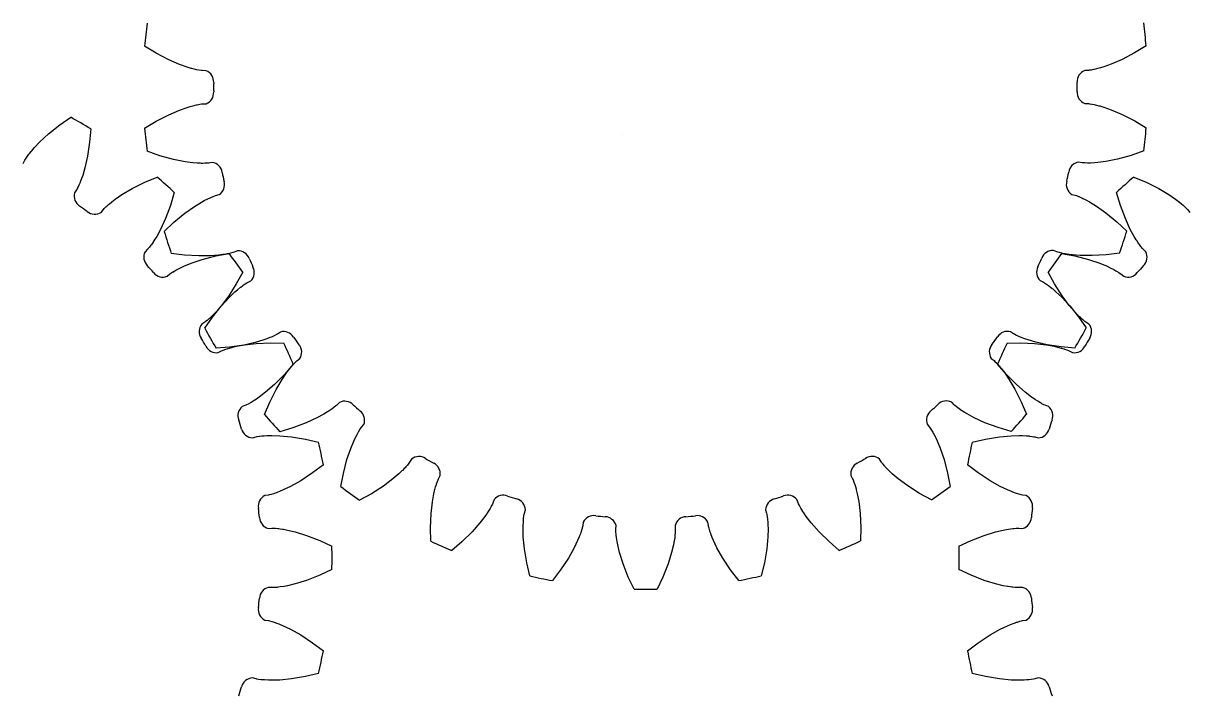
# Model space of a CAD drawing. Extents: x -49 to 4846, y -968 to 1090.
# Drawn here: x 2513.8 to 2625.2, y 431 to 495.3 of the extents above; entities that cross this region are included whole.
import ezdxf

# ---------------------------------------------------------------- set-up
doc = ezdxf.new("R2010")
doc.units = 0
doc.layers.get('0').update_dxf_attribs({"linetype": 'CONTINUOUS'})
doc.layers.add('OUTLINE', color=7, linetype='CONTINUOUS')

msp = doc.modelspace()

# ---------------------------------------------------------------- linework, layer by layer
at = {"color": 1}
for p, q in [((2526.474829, 492.423698), (2525.377322, 493.088384)), ((2621.06315, 493.119695), (2619.966079, 492.454292)), ((2527.67796, 491.798361), (2526.474829, 492.423698)), ((2528.716066, 491.351004), (2527.67796, 491.798361)), ((2618.763358, 491.828168), (2617.725545, 491.380131)), ((2619.966079, 492.454292), (2618.763358, 491.828168)), ((2529.432915, 491.096768), (2528.716066, 491.351004)), ((2529.818096, 490.981578), (2529.432911, 491.096769)), ((2529.890031, 490.961805), (2529.818096, 490.981578)), ((2530.115472, 490.903724), (2529.890031, 490.961805)), ((2530.235089, 490.87547), (2530.115472, 490.903724)), ((2530.336497, 490.853033), (2530.235089, 490.87547)), ((2530.549109, 490.811011), (2530.336497, 490.853033)), ((2530.559254, 490.809193), (2530.549109, 490.811011)), ((2530.789413, 490.773448), (2530.559254, 490.809193)), ((2530.90216, 490.760842), (2530.789413, 490.773448)), ((2531.250464, 490.745611), (2530.90216, 490.760842)), ((2615.539838, 490.788539), (2615.191544, 490.77308)), ((2615.623439, 490.797556), (2615.539831, 490.788538)), ((2615.795456, 490.822202), (2615.623439, 490.797556)), ((2616.033015, 490.865936), (2615.795456, 490.822202)), ((2616.105436, 490.881099), (2616.033015, 490.865936)), ((2616.326434, 490.931936), (2616.105436, 490.881099)), ((2616.335466, 490.934151), (2616.326434, 490.931936)), ((2616.702236, 491.03226), (2616.335466, 490.934151)), ((2617.008865, 491.125427), (2616.702236, 491.03226)), ((2617.725545, 491.380131), (2617.008865, 491.125427)), ((2527.679679, 486.544998), (2528.717492, 486.993034)), ((2528.717492, 486.993034), (2529.434172, 487.247739)), ((2529.434172, 487.247739), (2529.740801, 487.340906)), ((2529.740801, 487.340906), (2530.107571, 487.439015)), ((2530.107571, 487.439015), (2530.116603, 487.441229)), ((2530.116603, 487.441229), (2530.337601, 487.492067)), ((2530.337601, 487.492067), (2530.410022, 487.507229)), ((2530.410022, 487.507229), (2530.647581, 487.550963)), ((2530.647581, 487.550963), (2530.819599, 487.575609)), ((2530.819599, 487.575609), (2530.903206, 487.584627)), ((2530.903199, 487.584626), (2531.251493, 487.600086)), ((2615.192573, 487.627554), (2615.540878, 487.612323)), ((2615.540877, 487.612323), (2615.653624, 487.599717)), ((2615.653624, 487.599717), (2615.883783, 487.563973)), ((2615.883783, 487.563973), (2615.893928, 487.562154)), ((2615.893928, 487.562154), (2616.106541, 487.520132)), ((2616.106541, 487.520132), (2616.207948, 487.497695)), ((2616.207948, 487.497695), (2616.327565, 487.469441)), ((2616.327565, 487.469441), (2616.553006, 487.41136)), ((2616.553006, 487.41136), (2616.624941, 487.391587)), ((2616.624941, 487.391587), (2617.010127, 487.276396)), ((2617.010122, 487.276397), (2617.726971, 487.022162)), ((2617.726971, 487.022162), (2618.765077, 486.574804)), ((2517.263618, 485.567963), (2518.317475, 486.299889)), ((2525.379887, 485.25347), (2526.476958, 485.918874)), ((2526.476958, 485.918874), (2527.679679, 486.544998)), ((2618.765077, 486.574804), (2619.968208, 485.949467)), ((2619.968208, 485.949467), (2621.065715, 485.284782)), ((2516.202711, 484.723543), (2517.263618, 485.567963)), ((2520.231304, 485.194938), (2520.124366, 483.91631)), ((2514.847538, 483.406119), (2515.371543, 483.957415)), ((2515.371543, 483.957415), (2516.202711, 484.723543)), ((2520.124366, 483.91631), (2519.92353, 482.575327)), ((2514.132193, 482.502887), (2514.257118, 482.679985)), ((2514.257118, 482.679985), (2514.318888, 482.763479)), ((2514.318888, 482.763479), (2514.393385, 482.861238)), ((2514.393385, 482.861238), (2514.538199, 483.043518)), ((2514.538199, 483.043518), (2514.58554, 483.101176)), ((2514.58554, 483.101176), (2514.847541, 483.406122)), ((2519.92353, 482.575327), (2519.675628, 481.472451)), ((2526.823323, 482.633776), (2525.611602, 483.055752)), ((2528.130177, 482.272249), (2526.823323, 482.633776)), ((2619.623993, 482.664144), (2618.317376, 482.301762)), ((2620.835436, 483.086913), (2619.623993, 482.664144)), ((2513.78698, 481.888881), (2513.942665, 482.200826)), ((2513.942665, 482.200826), (2514.000071, 482.298679)), ((2514.000071, 482.298679), (2514.126403, 482.494361)), ((2514.126403, 482.494361), (2514.132193, 482.502887)), ((2519.675628, 481.472451), (2519.460195, 480.743004)), ((2529.238608, 482.050502), (2528.130177, 482.272249)), ((2529.992651, 481.950863), (2529.238608, 482.050502)), ((2530.393364, 481.918274), (2529.992647, 481.950864)), ((2530.467838, 481.91389), (2530.393364, 481.918274)), ((2530.700429, 481.90395), (2530.467838, 481.91389)), ((2530.823307, 481.901183), (2530.700429, 481.90395)), ((2530.927163, 481.90032), (2530.823307, 481.901183)), ((2531.143866, 481.903421), (2530.927163, 481.90032)), ((2531.154167, 481.903751), (2531.143866, 481.903421)), ((2531.386729, 481.91664), (2531.154167, 481.903751)), ((2531.499632, 481.927752), (2531.386729, 481.91664)), ((2531.843492, 481.98527), (2531.499632, 481.927752)), ((2614.948147, 481.955059), (2614.604249, 482.012352)), ((2615.031795, 481.946498), (2614.948139, 481.95506)), ((2615.205178, 481.93484), (2615.031795, 481.946498)), ((2615.446639, 481.928227), (2615.205178, 481.93484)), ((2615.520629, 481.928002), (2615.446639, 481.928227)), ((2615.747367, 481.93178), (2615.520629, 481.928002)), ((2615.756662, 481.932069), (2615.747367, 481.93178)), ((2616.135816, 481.951778), (2615.756662, 481.932069)), ((2616.455115, 481.979157), (2616.135816, 481.951778)), ((2617.20909, 482.079289), (2616.455115, 481.979157)), ((2618.317376, 482.301762), (2617.20909, 482.079289)), ((2519.355237, 480.440207), (2519.218911, 480.085861)), ((2519.460195, 480.743003), (2519.355237, 480.440207)), ((2525.386879, 480.09287), (2526.569883, 480.589692)), ((2619.873156, 480.589692), (2621.056158, 480.09287)), ((2518.868817, 479.356711), (2518.676506, 479.065912)), ((2518.910684, 479.429632), (2518.868813, 479.356705)), ((2518.991906, 479.583257), (2518.910684, 479.429632)), ((2519.096229, 479.801118), (2518.991906, 479.583257)), ((2519.126552, 479.868611), (2519.096229, 479.801118)), ((2519.215391, 480.077254), (2519.126552, 479.868611)), ((2519.218911, 480.085861), (2519.215391, 480.077254)), ((2523.201299, 478.9109), (2524.173591, 479.487477)), ((2524.173591, 479.487477), (2525.386879, 480.09287)), ((2621.056158, 480.09287), (2622.269446, 479.487477)), ((2622.269446, 479.487477), (2623.241738, 478.9109)), ((2522.016608, 478.042049), (2522.196156, 478.190237)), ((2522.196156, 478.190237), (2522.25445, 478.236792)), ((2522.25445, 478.236792), (2522.574127, 478.480601)), ((2522.574124, 478.480599), (2523.201299, 478.9109)), ((2528.212158, 479.11098), (2527.841715, 477.882526)), ((2530.146076, 477.788061), (2530.794139, 478.186206)), ((2530.794139, 478.186206), (2531.074697, 478.341089)), ((2531.074697, 478.341089), (2531.413054, 478.51331)), ((2531.413054, 478.51331), (2531.421429, 478.517354)), ((2531.421429, 478.517354), (2531.627027, 478.613028)), ((2531.627027, 478.613028), (2531.694713, 478.642917)), ((2531.694713, 478.642917), (2531.917988, 478.735086)), ((2531.917988, 478.735086), (2532.081123, 478.794958)), ((2532.081123, 478.794958), (2532.161028, 478.821162)), ((2532.161021, 478.82116), (2532.49849, 478.908695)), ((2613.951265, 478.93535), (2614.288791, 478.848035)), ((2614.288791, 478.848035), (2614.396453, 478.812263)), ((2614.396453, 478.812263), (2614.614151, 478.729447)), ((2614.614151, 478.729447), (2614.623696, 478.725559)), ((2614.623696, 478.725559), (2614.822925, 478.640251)), ((2614.822925, 478.640251), (2614.917452, 478.59722)), ((2614.917452, 478.59722), (2615.028581, 478.544714)), ((2615.028581, 478.544714), (2615.23702, 478.44103)), ((2615.23702, 478.44103), (2615.303272, 478.406733)), ((2615.303272, 478.406733), (2615.65609, 478.213975)), ((2615.656086, 478.213977), (2616.304412, 477.816255)), ((2618.601322, 477.882526), (2618.230879, 479.110981)), ((2623.241738, 478.9109), (2623.868911, 478.4806)), ((2623.868911, 478.4806), (2624.124454, 478.28721)), ((2624.124454, 478.28721), (2624.41933, 478.048058)), ((2521.22129, 477.217018), (2521.43843, 477.489778)), ((2521.43843, 477.489778), (2521.514926, 477.573558)), ((2521.514926, 477.573558), (2521.679182, 477.738696)), ((2521.679182, 477.738696), (2521.686618, 477.745832)), ((2521.686618, 477.745832), (2521.845634, 477.893088)), ((2521.845634, 477.893088), (2521.923414, 477.961914)), ((2521.923414, 477.961914), (2522.016608, 478.042049)), ((2527.841715, 477.882526), (2527.366462, 476.612603)), ((2528.177834, 476.27154), (2529.224094, 477.134042)), ((2529.224094, 477.134042), (2530.146076, 477.788061)), ((2616.304412, 477.816255), (2617.226822, 477.16284)), ((2617.226822, 477.16284), (2618.273646, 476.301023)), ((2619.076575, 476.612603), (2618.601322, 477.882526)), ((2624.41933, 478.048058), (2624.426428, 478.04205)), ((2624.41933, 478.048058), (2624.426428, 478.04205)), ((2624.426428, 478.04205), (2624.597407, 477.893085)), ((2624.597407, 477.893085), (2624.652225, 477.84339)), ((2624.652225, 477.84339), (2624.827186, 477.676849)), ((2624.827186, 477.676849), (2624.948194, 477.55213)), ((2624.948194, 477.55213), (2625.004612, 477.489773)), ((2625.004608, 477.489778), (2625.221747, 477.217018)), ((2527.366462, 476.612603), (2526.894676, 475.585369)), ((2527.243081, 475.392584), (2528.177834, 476.27154)), ((2618.273646, 476.301023), (2619.208975, 475.422678)), ((2619.548362, 475.585369), (2619.076575, 476.612603)), ((2526.53229, 474.916653), (2526.366671, 474.642296)), ((2526.894676, 475.585369), (2526.53229, 474.916653)), ((2619.910748, 474.916651), (2619.548362, 475.585369)), ((2620.119804, 474.573244), (2619.910746, 474.916655)), ((2525.665609, 473.683609), (2525.41704, 473.439148)), ((2525.721722, 473.746232), (2525.665604, 473.683604)), ((2525.833109, 473.879613), (2525.721722, 473.746232)), ((2525.980449, 474.071023), (2525.833109, 473.879613)), ((2526.024142, 474.130736), (2525.980449, 474.071023)), ((2526.154419, 474.316349), (2526.024142, 474.130736)), ((2526.159651, 474.324037), (2526.154419, 474.316349)), ((2526.366671, 474.642296), (2526.159651, 474.324037)), ((2620.160011, 474.510402), (2620.119804, 474.573244)), ((2620.288619, 474.316348), (2620.160011, 474.510402)), ((2620.358574, 474.215288), (2620.288619, 474.316348)), ((2620.418893, 474.13074), (2620.358574, 474.215288)), ((2620.54872, 473.957203), (2620.418893, 474.13074)), ((2620.555039, 473.949062), (2620.54872, 473.957203)), ((2620.702104, 473.768444), (2620.555039, 473.949062)), ((2620.777429, 473.683609), (2620.702104, 473.768444)), ((2621.025997, 473.439148), (2620.777429, 473.683609)), ((2529.19964, 473.130243), (2527.926665, 473.291067)), ((2530.553101, 473.048327), (2529.19964, 473.130243)), ((2529.810726, 472.346767), (2530.881649, 472.708593)), ((2531.683415, 473.061881), (2530.553101, 473.048327)), ((2530.881649, 472.708593), (2532.194292, 473.048499)), ((2532.441696, 473.121194), (2531.683415, 473.061881)), ((2532.194292, 473.048499), (2533.454739, 473.288505)), ((2532.840428, 473.17263), (2532.441692, 473.121194)), ((2532.914187, 473.183825), (2532.840428, 473.17263)), ((2533.143761, 473.222461), (2532.914187, 473.183825)), ((2533.264529, 473.245302), (2533.143761, 473.222461)), ((2533.366295, 473.266051), (2533.264529, 473.245302)), ((2533.577618, 473.314139), (2533.366295, 473.266051)), ((2533.587625, 473.316604), (2533.577618, 473.314139)), ((2533.812425, 473.377564), (2533.587625, 473.316604)), ((2533.920551, 473.411907), (2533.812425, 473.377564)), ((2534.244938, 473.53966), (2533.920551, 473.411907)), ((2612.532802, 473.437631), (2612.208331, 473.565173)), ((2612.612842, 473.411866), (2612.532795, 473.437634)), ((2612.780012, 473.364415), (2612.612842, 473.411866)), ((2613.014822, 473.307744), (2612.780012, 473.364415)), ((2612.988299, 473.288505), (2614.248745, 473.048499)), ((2613.087149, 473.29214), (2613.014822, 473.307744)), ((2613.309717, 473.248694), (2613.087149, 473.29214)), ((2613.318869, 473.247043), (2613.309717, 473.248694)), ((2613.693835, 473.187492), (2613.318869, 473.247043)), ((2614.011849, 473.147887), (2613.693835, 473.187492)), ((2614.770166, 473.08907), (2614.011849, 473.147887)), ((2614.248745, 473.048499), (2615.561389, 472.708593)), ((2615.900489, 473.076256), (2614.770166, 473.08907)), ((2615.561389, 472.708593), (2616.632311, 472.346767)), ((2617.253897, 473.159058), (2615.900489, 473.076256)), ((2618.526765, 473.320715), (2617.253897, 473.159058)), ((2527.790912, 471.32322), (2527.883155, 471.389265)), ((2527.883155, 471.389265), (2528.078157, 471.516644)), ((2528.067388, 471.510437), (2528.273071, 471.633054)), ((2528.078157, 471.516644), (2528.086914, 471.522078)), ((2528.086914, 471.522078), (2528.273071, 471.633054)), ((2528.273071, 471.633054), (2528.363461, 471.684205)), ((2528.363461, 471.684205), (2528.471279, 471.743213)), ((2528.471279, 471.743213), (2528.677714, 471.850832)), ((2528.677714, 471.850832), (2528.744413, 471.88425)), ((2528.744413, 471.88425), (2529.107796, 472.056267)), ((2529.107792, 472.056265), (2529.810726, 472.346767)), ((2534.753685, 471.500658), (2534.135927, 470.376068)), ((2612.30711, 470.376068), (2611.689352, 471.500659)), ((2616.632311, 472.346767), (2617.335243, 472.056266)), ((2617.335243, 472.056266), (2617.625409, 471.920233)), ((2617.625409, 471.920233), (2617.963564, 471.747614)), ((2617.963564, 471.747614), (2617.971757, 471.743214)), ((2617.971757, 471.743214), (2618.169971, 471.633052)), ((2618.169971, 471.633052), (2618.233923, 471.59584)), ((2618.233923, 471.59584), (2618.439687, 471.469316)), ((2618.439687, 471.469316), (2618.58398, 471.372481)), ((2618.58398, 471.372481), (2618.652131, 471.323216)), ((2527.521807, 471.101566), (2527.790912, 471.32322)), ((2534.135927, 470.376068), (2533.407028, 469.232707)), ((2534.794325, 470.239413), (2534.993557, 470.37599)), ((2534.993557, 470.37599), (2535.140679, 470.46847)), ((2535.140679, 470.46847), (2535.213391, 470.510715)), ((2535.213384, 470.510712), (2535.525279, 470.666498)), ((2610.929871, 470.691173), (2611.241868, 470.535591)), ((2611.241868, 470.535591), (2611.339739, 470.478217)), ((2611.339739, 470.478217), (2611.535462, 470.351948)), ((2611.535462, 470.351948), (2611.54399, 470.346161)), ((2611.54399, 470.346161), (2611.721129, 470.221295)), ((2613.036009, 469.232707), (2612.30711, 470.376068)), ((2618.652125, 471.32322), (2618.92123, 471.101566)), ((2533.407028, 469.232707), (2532.731977, 468.32601)), ((2533.457264, 469.081258), (2534.008386, 469.605442)), ((2534.008386, 469.605442), (2534.250611, 469.815272)), ((2534.250611, 469.815272), (2534.545768, 470.054078)), ((2534.545768, 470.054078), (2534.553118, 470.059774)), ((2534.553118, 470.059774), (2534.734332, 470.196104)), ((2534.734332, 470.196104), (2534.794325, 470.239413)), ((2611.721129, 470.221295), (2611.804643, 470.159551)), ((2611.804643, 470.159551), (2611.902427, 470.085087)), ((2611.902427, 470.085087), (2612.084754, 469.940332)), ((2612.084754, 469.940332), (2612.142428, 469.89301)), ((2612.142428, 469.89301), (2612.44746, 469.631109)), ((2612.447456, 469.631112), (2612.998923, 469.107287)), ((2613.71106, 468.32601), (2613.036009, 469.232707)), ((2531.847335, 467.188656), (2532.691407, 468.24984)), ((2532.731977, 468.32601), (2532.238477, 467.747251)), ((2532.691407, 468.24984), (2533.457264, 469.081258)), ((2612.998923, 469.107287), (2613.765324, 468.27637)), ((2614.204562, 467.747249), (2613.71106, 468.32601)), ((2613.765324, 468.27637), (2614.610091, 467.215739)), ((2531.115754, 466.134561), (2531.847335, 467.188656)), ((2531.522878, 467.034835), (2531.338962, 466.878241)), ((2531.578031, 467.084159), (2531.522878, 467.034835)), ((2531.744053, 467.238629), (2531.578031, 467.084159)), ((2531.750769, 467.245061), (2531.744053, 467.238629)), ((2532.019435, 467.513323), (2531.750769, 467.245061)), ((2532.238477, 467.747251), (2532.019435, 467.513323)), ((2614.480448, 467.454811), (2614.204559, 467.747252)), ((2614.532842, 467.401703), (2614.480448, 467.454811)), ((2614.698986, 467.238628), (2614.532842, 467.401703)), ((2614.610091, 467.215739), (2615.342362, 466.162122)), ((2614.788423, 467.154321), (2614.698986, 467.238628)), ((2614.865003, 467.084162), (2614.788423, 467.154321)), ((2615.028073, 466.94141), (2614.865003, 467.084162)), ((2615.035947, 466.93476), (2615.028073, 466.94141)), ((2615.217351, 466.788665), (2615.035947, 466.93476)), ((2531.13437, 466.721345), (2530.840407, 466.533906)), ((2531.202278, 466.770933), (2531.134364, 466.721341)), ((2531.338962, 466.878241), (2531.202278, 466.770933)), ((2608.399365, 465.608508), (2608.108502, 465.800724)), ((2615.308667, 466.721345), (2615.217351, 466.788665)), ((2615.602631, 466.533906), (2615.308667, 466.721345)), ((2535.943636, 464.777987), (2534.840841, 464.529724)), ((2534.910962, 464.551898), (2536.03371, 464.68316)), ((2536.673015, 464.99366), (2535.943636, 464.777987)), ((2536.03371, 464.68316), (2537.388339, 464.742725)), ((2537.05234, 465.126873), (2536.673011, 464.993658)), ((2537.05234, 465.126873), (2536.673011, 464.993658)), ((2537.122159, 465.153158), (2537.05234, 465.126873)), ((2537.338684, 465.238681), (2537.122159, 465.153158)), ((2537.452064, 465.286132), (2537.338684, 465.238681)), ((2537.388339, 464.742725), (2538.671143, 464.715424)), ((2537.547292, 465.327586), (2537.452064, 465.286132)), ((2537.743999, 465.41856), (2537.547292, 465.327586)), ((2537.753275, 465.423052), (2537.743999, 465.41856)), ((2537.960488, 465.529418), (2537.753275, 465.423052)), ((2538.059111, 465.585491), (2537.960488, 465.529418)), ((2538.349848, 465.777896), (2538.059111, 465.585491)), ((2607.771896, 464.715424), (2609.054698, 464.742725)), ((2608.472299, 465.566665), (2608.399358, 465.608512)), ((2608.625951, 465.485494), (2608.472299, 465.566665)), ((2608.843846, 465.381242), (2608.625951, 465.485494)), ((2608.911348, 465.350941), (2608.843846, 465.381242)), ((2609.120021, 465.26217), (2608.911348, 465.350941)), ((2609.054698, 464.742725), (2610.409327, 464.68316)), ((2609.128629, 465.258653), (2609.120021, 465.26217)), ((2609.48302, 465.122442), (2609.128629, 465.258653)), ((2609.78585, 465.017584), (2609.48302, 465.122442)), ((2610.515368, 464.80239), (2609.78585, 465.017584)), ((2610.409327, 464.68316), (2611.532075, 464.551898)), ((2611.618326, 464.554848), (2610.515368, 464.80239)), ((2533.499924, 464.328449), (2532.221329, 464.221093)), ((2532.41317, 463.809801), (2532.722478, 463.970661)), ((2532.722478, 463.970661), (2532.826437, 464.016084)), ((2532.826437, 464.016084), (2533.043661, 464.100137)), ((2533.043661, 464.100137), (2533.053357, 464.103631)), ((2533.043661, 464.100137), (2533.053357, 464.103631)), ((2533.053357, 464.103631), (2533.258518, 464.173478)), ((2533.258518, 464.173478), (2533.357568, 464.204718)), ((2533.357568, 464.204718), (2533.475299, 464.24002)), ((2533.475299, 464.24002), (2533.699598, 464.302367)), ((2534.840841, 464.529724), (2533.499924, 464.328449)), ((2533.699598, 464.302367), (2533.771788, 464.321187)), ((2533.771788, 464.321187), (2534.162994, 464.413893)), ((2534.162989, 464.413893), (2534.910962, 464.551898)), ((2611.532075, 464.551898), (2612.280045, 464.413893)), ((2612.959374, 464.354452), (2611.618326, 464.554848)), ((2612.280045, 464.413893), (2612.592154, 464.341161)), ((2612.592154, 464.341161), (2612.958808, 464.242621)), ((2612.958808, 464.242621), (2612.967737, 464.24002)), ((2614.238037, 464.247932), (2612.959374, 464.354452)), ((2612.967737, 464.24002), (2613.184523, 464.173477)), ((2613.184523, 464.173477), (2613.254815, 464.150375)), ((2613.254815, 464.150375), (2613.482388, 464.069396)), ((2613.482388, 464.069396), (2613.643661, 464.004678)), ((2613.643661, 464.004678), (2613.720566, 463.970658)), ((2613.720559, 463.970661), (2614.029868, 463.809801)), ((2539.569989, 462.696579), (2538.731915, 461.725004)), ((2539.374803, 462.438129), (2539.523712, 462.609156)), ((2539.523712, 462.609156), (2539.573389, 462.663991)), ((2539.573389, 462.663991), (2539.739872, 462.839006)), ((2539.739872, 462.839006), (2539.864551, 462.960054)), ((2539.864551, 462.960054), (2539.926891, 463.016494)), ((2539.926885, 463.016489), (2540.199574, 463.233718)), ((2606.260441, 463.255335), (2606.533272, 463.038285)), ((2606.533272, 463.038285), (2606.617077, 462.961816)), ((2606.617077, 462.961816), (2606.78227, 462.797613)), ((2606.78227, 462.797613), (2606.789408, 462.79018)), ((2606.789408, 462.79018), (2606.936715, 462.631213)), ((2607.711122, 461.725004), (2606.873048, 462.69658)), ((2606.936715, 462.631213), (2607.005567, 462.553455)), ((2607.005567, 462.553455), (2607.085732, 462.460288)), ((2607.085732, 462.460288), (2607.233979, 462.280788)), ((2538.731915, 461.725004), (2537.781226, 460.758174)), ((2538.50634, 461.253154), (2538.936435, 461.880468)), ((2538.936435, 461.880468), (2539.129741, 462.136074)), ((2539.129741, 462.136074), (2539.368797, 462.431028)), ((2539.368797, 462.431028), (2539.374803, 462.438129)), ((2607.233979, 462.280788), (2607.280553, 462.222509)), ((2607.280553, 462.222509), (2607.524467, 461.902911)), ((2607.524465, 461.902915), (2607.954971, 461.27588)), ((2608.661811, 460.758174), (2607.711122, 461.725004)), ((2537.781226, 460.758174), (2536.932414, 460.011642)), ((2537.325086, 459.067187), (2537.930081, 460.280674)), ((2537.930081, 460.280674), (2538.50634, 461.253154)), ((2607.954971, 461.27588), (2608.531867, 460.303777)), ((2608.531867, 460.303777), (2609.137656, 459.090687)), ((2609.510623, 460.011642), (2608.661811, 460.758174)), ((2535.739999, 459.153424), (2535.545489, 459.036847)), ((2535.747906, 459.158319), (2535.739999, 459.153424)), ((2536.066475, 459.36486), (2535.747906, 459.158319)), ((2536.329367, 459.548135), (2536.066475, 459.36486)), ((2536.932414, 460.011642), (2536.329367, 459.548135)), ((2610.113672, 459.548134), (2609.510623, 460.011642)), ((2610.444331, 459.319446), (2610.113669, 459.548136)), ((2610.506621, 459.278391), (2610.444331, 459.319446)), ((2610.70304, 459.153423), (2610.506621, 459.278391)), ((2610.808051, 459.089554), (2610.70304, 459.153423)), ((2535.03609, 458.774205), (2534.709579, 458.65198)), ((2535.112823, 458.808589), (2535.036083, 458.774202)), ((2535.268831, 458.885134), (2535.112823, 458.808589)), ((2535.481286, 459.000068), (2535.268831, 458.885134)), ((2535.545489, 459.036847), (2535.481286, 459.000068)), ((2536.828651, 457.884023), (2537.325086, 459.067187)), ((2542.845018, 458.13264), (2542.501676, 457.92347)), ((2542.907846, 458.172868), (2542.845018, 458.13264)), ((2543.101859, 458.301539), (2542.907846, 458.172868)), ((2543.202895, 458.371527), (2543.101859, 458.301539)), ((2543.287424, 458.431874), (2543.202895, 458.371527)), ((2543.460918, 458.561757), (2543.287424, 458.431874)), ((2543.469057, 458.568079), (2543.460918, 458.561757)), ((2543.649627, 458.715203), (2543.469057, 458.568079)), ((2543.734437, 458.790556), (2543.649627, 458.715203)), ((2543.978817, 459.039204), (2543.734437, 458.790556)), ((2602.728487, 458.809861), (2602.483944, 459.058349)), ((2602.791128, 458.753767), (2602.728482, 458.809866)), ((2602.924545, 458.642424), (2602.791128, 458.753767)), ((2603.116004, 458.495147), (2602.924545, 458.642424)), ((2603.175731, 458.451474), (2603.116004, 458.495147)), ((2603.361387, 458.321257), (2603.175731, 458.451474)), ((2603.369076, 458.316027), (2603.361387, 458.321257)), ((2603.687403, 458.109112), (2603.369076, 458.316027)), ((2603.961814, 457.943583), (2603.687403, 458.109112)), ((2609.137656, 459.090687), (2609.634866, 457.907846)), ((2610.897544, 459.036849), (2610.808051, 459.089554)), ((2611.086731, 458.931121), (2610.897544, 459.036849)), ((2611.095815, 458.926254), (2611.086731, 458.931121)), ((2611.30363, 458.821068), (2611.095815, 458.926254)), ((2611.406947, 458.774205), (2611.30363, 458.821068)), ((2611.733458, 458.65198), (2611.406947, 458.774205)), ((2540.806, 457.088744), (2539.536233, 456.613075)), ((2541.83308, 457.560866), (2540.806, 457.088744)), ((2542.501679, 457.923472), (2541.83308, 457.560866)), ((2546.095521, 456.666024), (2546.317087, 456.935202)), ((2600.147052, 456.952817), (2600.368794, 456.683785)), ((2604.630649, 457.581416), (2603.961815, 457.943582)), ((2605.658038, 457.109966), (2604.630649, 457.581416)), ((2606.928116, 456.635129), (2605.658038, 457.109966)), ((2536.017595, 455.753443), (2536.128726, 455.776259)), ((2536.128726, 455.776259), (2536.358678, 455.813312)), ((2536.358678, 455.813312), (2536.368889, 455.814714)), ((2536.368889, 455.814714), (2536.584089, 455.840379)), ((2536.584089, 455.840379), (2536.68747, 455.850343)), ((2536.68747, 455.850343), (2536.809967, 455.860395)), ((2536.809967, 455.860395), (2537.042327, 455.874746)), ((2537.042327, 455.874746), (2537.116853, 455.878145)), ((2537.116853, 455.878145), (2537.518784, 455.88749)), ((2537.51878, 455.88749), (2538.279101, 455.866967)), ((2538.279101, 455.866967), (2539.404605, 455.761929)), ((2539.536233, 456.613075), (2538.307899, 456.24223)), ((2545.498845, 455.639113), (2545.671353, 455.977325)), ((2545.671353, 455.977325), (2545.675751, 455.985519)), ((2545.675751, 455.985519), (2545.785848, 456.183769)), ((2545.785848, 456.183769), (2545.823038, 456.247734)), ((2545.823038, 456.247734), (2545.949496, 456.453538)), ((2545.949496, 456.453538), (2546.046283, 456.597864)), ((2546.046283, 456.597864), (2546.095526, 456.66603)), ((2600.368794, 456.683785), (2600.434868, 456.591563)), ((2600.434868, 456.591563), (2600.562311, 456.396603)), ((2600.562311, 456.396603), (2600.567748, 456.387848)), ((2600.567748, 456.387848), (2600.678785, 456.201728)), ((2600.678785, 456.201728), (2600.729966, 456.111354)), ((2600.729966, 456.111354), (2600.789009, 456.003555)), ((2600.789009, 456.003555), (2600.896696, 455.797156)), ((2600.896696, 455.797156), (2600.930135, 455.730467)), ((2608.156691, 456.265088), (2606.928116, 456.635129)), ((2607.038432, 455.761929), (2608.163937, 455.866967)), ((2608.163937, 455.866967), (2608.924254, 455.88749)), ((2608.924255, 455.88749), (2609.244664, 455.881238)), ((2609.244664, 455.881238), (2609.623794, 455.861083)), ((2609.623794, 455.861083), (2609.633068, 455.860395)), ((2609.633068, 455.860395), (2609.858953, 455.840378)), ((2609.858953, 455.840378), (2609.932512, 455.832396)), ((2609.932512, 455.832396), (2610.171948, 455.800501)), ((2610.171948, 455.800501), (2610.343153, 455.770728)), ((2610.343153, 455.770728), (2610.42545, 455.753442)), ((2535.6816, 455.660407), (2536.017595, 455.753443)), ((2539.404605, 455.761929), (2540.742016, 455.538548)), ((2540.742016, 455.538548), (2541.991111, 455.245134)), ((2545.072636, 454.645875), (2545.362907, 455.348902)), ((2545.362907, 455.348903), (2545.498845, 455.639113)), ((2600.930135, 455.730467), (2601.102271, 455.367141)), ((2601.102269, 455.367145), (2601.393001, 454.664305)), ((2601.393001, 454.664305), (2601.755178, 453.593502)), ((2604.451927, 455.245134), (2605.701021, 455.538548)), ((2605.701021, 455.538548), (2607.038432, 455.761929)), ((2610.425443, 455.753443), (2610.761437, 455.660407)), ((2544.371683, 452.26208), (2544.71116, 453.574835)), ((2544.71116, 453.574835), (2545.072636, 454.645875)), ((2550.885833, 453.618097), (2550.69849, 453.324073)), ((2595.768013, 453.338821), (2595.580478, 453.632723)), ((2601.755178, 453.593502), (2602.095514, 452.28097)), ((2542.450574, 453.083525), (2541.428813, 452.307427)), ((2549.965295, 452.495614), (2549.672945, 452.219629)), ((2550.018387, 452.548025), (2549.965295, 452.495614)), ((2550.181407, 452.714222), (2550.018387, 452.548025)), ((2550.265685, 452.803687), (2550.181407, 452.714222)), ((2550.335819, 452.880289), (2550.265685, 452.803687)), ((2550.478518, 453.043406), (2550.335819, 452.880289)), ((2550.485165, 453.051283), (2550.478518, 453.043406)), ((2550.6312, 453.232734), (2550.485165, 453.051283)), ((2550.69849, 453.324073), (2550.6312, 453.232734)), ((2595.817623, 453.27093), (2595.768009, 453.338827)), ((2595.924975, 453.134281), (2595.817623, 453.27093)), ((2596.08163, 452.950415), (2595.924975, 453.134281)), ((2596.130971, 452.895279), (2596.08163, 452.950415)), ((2596.285497, 452.729308), (2596.130971, 452.895279)), ((2596.291931, 452.722593), (2596.285497, 452.729308)), ((2596.560281, 452.454015), (2596.291931, 452.722593)), ((2596.79428, 452.23505), (2596.560281, 452.454015)), ((2605.014225, 452.307427), (2603.992462, 453.083526)), ((2540.297883, 451.559384), (2539.312407, 451.005643)), ((2541.428813, 452.307427), (2540.297883, 451.559384)), ((2544.132091, 451.001556), (2544.371683, 452.26208)), ((2549.094349, 451.725941), (2548.187873, 451.050593)), ((2549.672948, 452.219632), (2549.094349, 451.725941)), ((2553.270133, 451.271062), (2553.351037, 451.498661)), ((2553.351037, 451.498661), (2553.415703, 451.659956)), ((2553.415703, 451.659956), (2553.449697, 451.736871)), ((2553.449694, 451.736865), (2553.610453, 452.046226)), ((2592.856888, 452.059069), (2593.017849, 451.749813)), ((2593.017849, 451.749813), (2593.063306, 451.645869)), ((2593.063306, 451.645869), (2593.147429, 451.428673)), ((2593.147429, 451.428673), (2593.150927, 451.418978)), ((2593.150927, 451.418978), (2593.220841, 451.213839)), ((2597.3732, 451.741739), (2596.79428, 452.23505)), ((2598.280118, 451.066985), (2597.3732, 451.741739)), ((2602.095514, 452.28097), (2602.335932, 451.020601)), ((2606.145154, 451.559384), (2605.014225, 452.307427)), ((2607.13063, 451.005643), (2606.145154, 451.559384)), ((2537.28245, 450.207194), (2537.200237, 450.189513)), ((2537.450963, 450.24963), (2537.28245, 450.207194)), ((2537.682672, 450.317881), (2537.450963, 450.24963)), ((2537.753118, 450.340507), (2537.682672, 450.317881)), ((2537.967615, 450.414097), (2537.753118, 450.340507)), ((2537.976367, 450.41724), (2537.967615, 450.414097)), ((2538.330918, 450.553034), (2537.976367, 450.41724)), ((2538.626169, 450.677645), (2538.330918, 450.553034)), ((2539.312407, 451.005643), (2538.626169, 450.677645)), ((2547.04475, 450.32132), (2545.920361, 449.703194)), ((2548.187873, 451.050593), (2547.04475, 450.32132)), ((2552.869174, 449.548191), (2553.006933, 450.296206)), ((2553.006934, 450.296206), (2553.079563, 450.608338)), ((2553.079563, 450.608338), (2553.177983, 450.975025)), ((2553.177983, 450.975025), (2553.180581, 450.983954)), ((2553.180581, 450.983954), (2553.247054, 451.200763)), ((2553.247054, 451.200763), (2553.270133, 451.271062)), ((2593.220841, 451.213839), (2593.252114, 451.114799)), ((2593.252114, 451.114799), (2593.287454, 450.997081)), ((2593.287454, 450.997081), (2593.349875, 450.772802)), ((2593.349875, 450.772802), (2593.368718, 450.700618)), ((2593.368718, 450.700618), (2593.461552, 450.309443)), ((2593.461552, 450.309447), (2593.599801, 449.561519)), ((2599.423718, 450.33846), (2598.280118, 451.066985)), ((2600.54851, 449.721071), (2599.423718, 450.33846)), ((2607.81687, 450.677644), (2607.13063, 451.005643)), ((2608.18785, 450.522702), (2607.816866, 450.677646)), ((2608.257315, 450.495495), (2608.18785, 450.522702)), ((2608.475424, 450.414096), (2608.257315, 450.495495)), ((2608.591419, 450.373455), (2608.475424, 450.414096)), ((2608.689915, 450.340509), (2608.591419, 450.373455)), ((2608.896949, 450.276425), (2608.689915, 450.340509)), ((2608.906847, 450.273553), (2608.896949, 450.276425)), ((2609.13199, 450.213873), (2608.906847, 450.273553)), ((2609.242793, 450.189514), (2609.13199, 450.213873)), ((2537.200244, 450.189515), (2536.855457, 450.137846)), ((2552.738278, 448.4254), (2552.869174, 449.548191)), ((2558.490096, 449.104686), (2558.38443, 448.915465)), ((2558.49496, 449.113772), (2558.490096, 449.104686)), ((2558.600078, 449.321621), (2558.49496, 449.113772)), ((2558.646907, 449.424954), (2558.600078, 449.321621)), ((2558.769025, 449.751504), (2558.646907, 449.424954)), ((2587.82215, 449.434501), (2587.699818, 449.760971)), ((2587.856559, 449.357779), (2587.822147, 449.434508)), ((2587.933155, 449.201796), (2587.856559, 449.357779)), ((2588.048159, 448.989378), (2587.933155, 449.201796)), ((2593.599801, 449.561519), (2593.731431, 448.438815)), ((2609.58758, 450.137846), (2609.242793, 450.189515)), ((2552.679157, 447.070751), (2552.738278, 448.4254)), ((2557.873402, 448.131425), (2557.410091, 447.528225)), ((2558.101981, 448.462159), (2557.873399, 448.131422)), ((2558.143015, 448.524463), (2558.101981, 448.462159)), ((2558.267919, 448.720922), (2558.143015, 448.524463)), ((2558.331754, 448.825954), (2558.267919, 448.720922)), ((2558.38443, 448.915465), (2558.331754, 448.825954)), ((2561.589198, 447.951481), (2561.621015, 448.190928)), ((2561.621015, 448.190928), (2561.650732, 448.362142)), ((2561.650732, 448.362142), (2561.667991, 448.444445)), ((2561.66799, 448.444437), (2561.760916, 448.780462)), ((2584.708564, 448.787971), (2584.80171, 448.452008)), ((2584.80171, 448.452008), (2584.824562, 448.340884)), ((2584.824562, 448.340884), (2584.86169, 448.110944)), ((2584.86169, 448.110944), (2584.863095, 448.100734)), ((2584.863095, 448.100734), (2584.888831, 447.885542)), ((2588.084959, 448.925188), (2588.048159, 448.989378)), ((2588.2016, 448.730716), (2588.084959, 448.925188)), ((2588.206497, 448.722811), (2588.2016, 448.730716)), ((2588.413143, 448.404309), (2588.206497, 448.722811)), ((2588.596503, 448.141477), (2588.413143, 448.404309)), ((2589.060208, 447.538582), (2588.596503, 448.141477)), ((2593.731431, 448.438815), (2593.791439, 447.084205)), ((2537.184254, 447.009552), (2537.532249, 447.030698)), ((2537.532249, 447.030698), (2537.645695, 447.029909)), ((2537.645695, 447.029909), (2537.878327, 447.018343)), ((2537.878327, 447.018343), (2537.888605, 447.017591)), ((2537.888605, 447.017591), (2538.104439, 446.997953)), ((2538.104439, 446.997953), (2538.207632, 446.986205)), ((2538.207632, 446.986205), (2538.329543, 446.970569)), ((2538.329543, 446.970569), (2538.559809, 446.936296)), ((2538.559809, 446.936296), (2538.633413, 446.924126)), ((2538.633413, 446.924126), (2539.028504, 446.8497)), ((2552.706878, 445.787958), (2552.679157, 447.070751)), ((2557.410091, 447.528225), (2556.663836, 446.679168)), ((2561.534435, 446.943206), (2561.540581, 447.263617)), ((2561.555206, 446.182894), (2561.534435, 446.943205)), ((2561.540581, 447.263617), (2561.560612, 447.642754)), ((2561.560612, 447.642754), (2561.561297, 447.652028)), ((2561.561297, 447.652028), (2561.58124, 447.877919)), ((2561.58124, 447.877919), (2561.589198, 447.951481)), ((2567.145508, 446.917736), (2567.081492, 446.710681)), ((2567.148376, 446.927635), (2567.145508, 446.917736)), ((2567.148376, 446.927635), (2567.145508, 446.917736)), ((2567.207983, 447.152797), (2567.148376, 446.927635)), ((2567.232305, 447.263609), (2567.207983, 447.152797)), ((2567.283861, 447.608413), (2567.232305, 447.263609)), ((2570.39123, 446.932637), (2570.412262, 447.280639)), ((2570.39146, 446.848552), (2570.39123, 446.932645)), ((2576.0582, 447.282487), (2576.07946, 446.934499)), ((2576.07946, 446.934499), (2576.078709, 446.821052)), ((2579.238168, 447.267537), (2579.186387, 447.612308)), ((2579.255875, 447.185338), (2579.238167, 447.267545)), ((2579.298366, 447.016838), (2579.255875, 447.185338)), ((2579.366692, 446.785152), (2579.298366, 447.016838)), ((2584.888831, 447.885542), (2584.898828, 447.782164)), ((2584.898828, 447.782164), (2584.908921, 447.65967)), ((2584.908921, 447.65967), (2584.923348, 447.427315)), ((2584.936247, 446.950866), (2584.915973, 446.190539)), ((2584.923348, 447.427315), (2584.926771, 447.35279)), ((2584.926771, 447.35279), (2584.936247, 446.950862)), ((2589.807018, 446.690014), (2589.060208, 447.538582)), ((2593.791439, 447.084205), (2593.764558, 445.801393)), ((2607.414535, 446.8497), (2607.729243, 446.910202)), ((2607.729243, 446.910202), (2608.104278, 446.969313)), ((2608.104278, 446.969313), (2608.113493, 446.970569)), ((2608.113493, 446.970569), (2608.338602, 446.997953)), ((2608.338602, 446.997953), (2608.412214, 447.005439)), ((2608.412214, 447.005439), (2608.653049, 447.024023)), ((2608.653049, 447.024023), (2608.826703, 447.030496)), ((2608.826703, 447.030496), (2608.910795, 447.030698)), ((2608.910788, 447.030698), (2609.258783, 447.009552)), ((2539.0285, 446.849701), (2539.767939, 446.671547)), ((2539.767939, 446.671547), (2540.847009, 446.334799)), ((2540.847009, 446.334799), (2542.108752, 445.838236)), ((2542.108752, 445.838236), (2543.269547, 445.291532)), ((2556.663836, 446.679168), (2555.697318, 445.728163)), ((2561.660613, 445.057425), (2561.555206, 446.182894)), ((2566.744642, 445.837526), (2566.416868, 445.151179)), ((2566.899463, 446.208556), (2566.74464, 445.837522)), ((2566.926647, 446.278031), (2566.899463, 446.208556)), ((2567.007975, 446.496166), (2566.926647, 446.278031)), ((2567.048578, 446.612175), (2567.007975, 446.496166)), ((2567.081492, 446.710681), (2567.048578, 446.612175)), ((2570.397989, 446.674901), (2570.39146, 446.848552)), ((2570.416652, 446.434072), (2570.397989, 446.674901)), ((2570.424162, 446.360463), (2570.416652, 446.434072)), ((2570.45162, 446.135362), (2570.424162, 446.360463)), ((2570.452879, 446.126148), (2570.45162, 446.135362)), ((2570.512112, 445.751131), (2570.452879, 446.126148)), ((2570.572717, 445.436443), (2570.512112, 445.751131)), ((2575.973249, 445.8333), (2575.898952, 445.438185)), ((2575.985395, 445.906908), (2575.973249, 445.8333)), ((2576.019592, 446.137186), (2575.985395, 445.906908)), ((2576.035188, 446.259101), (2576.019592, 446.137186)), ((2576.046903, 446.362298), (2576.035188, 446.259101)), ((2576.06647, 446.578138), (2576.046903, 446.362298)), ((2576.067218, 446.588417), (2576.06647, 446.578138)), ((2576.078709, 446.821052), (2576.067218, 446.588417)), ((2579.389342, 446.714713), (2579.366692, 446.785152)), ((2579.463001, 446.50024), (2579.389342, 446.714713)), ((2579.466148, 446.491489), (2579.463001, 446.50024)), ((2579.602058, 446.136983), (2579.466148, 446.491489)), ((2579.726766, 445.841772), (2579.602058, 446.136983)), ((2580.054988, 445.155642), (2579.726766, 445.841772)), ((2584.915973, 446.190539), (2584.811303, 445.065)), ((2590.774158, 445.739641), (2589.807018, 446.690014)), ((2591.746008, 444.901886), (2590.774158, 445.739641)), ((2603.173492, 445.291533), (2604.334285, 445.838236)), ((2604.334285, 445.838236), (2605.596028, 446.334799)), ((2605.596028, 446.334799), (2606.675099, 446.671547)), ((2606.675099, 446.671547), (2607.414534, 446.8497)), ((2555.697318, 445.728163), (2554.726015, 444.889771)), ((2561.884431, 443.720086), (2561.660613, 445.057425)), ((2566.416868, 445.151179), (2565.863449, 444.165521)), ((2570.751113, 444.697066), (2570.572717, 445.436443)), ((2571.088214, 443.618105), (2570.751113, 444.697066)), ((2575.721041, 444.698692), (2575.384646, 443.619511)), ((2575.898953, 445.438189), (2575.721041, 444.698692)), ((2580.609051, 444.170347), (2580.054988, 445.155642)), ((2584.811303, 445.065), (2584.58836, 443.727516)), ((2562.178253, 442.471089), (2561.884431, 443.720086)), ((2565.863449, 444.165521), (2565.115777, 443.034347)), ((2571.58519, 442.356525), (2571.088214, 443.618105)), ((2575.384646, 443.619511), (2574.888496, 442.357606)), ((2581.357464, 443.039662), (2580.609051, 444.170347)), ((2584.58836, 443.727516), (2584.295355, 442.478325)), ((2542.108752, 442.534929), (2540.847009, 442.038367)), ((2543.269546, 443.081632), (2542.108752, 442.534929)), ((2565.115777, 443.034347), (2564.340012, 442.012331)), ((2582.133897, 442.018155), (2581.357464, 443.039662)), ((2604.334285, 442.534929), (2603.17349, 443.081633)), ((2605.596028, 442.038367), (2604.334285, 442.534929)), ((2537.532249, 441.342468), (2537.184254, 441.363614)), ((2537.616334, 441.342669), (2537.532242, 441.342468)), ((2537.789988, 441.349142), (2537.616334, 441.342669)), ((2538.030823, 441.367726), (2537.789988, 441.349142)), ((2538.104435, 441.375212), (2538.030823, 441.367726)), ((2538.329545, 441.402597), (2538.104435, 441.375212)), ((2538.338759, 441.403852), (2538.329545, 441.402597)), ((2538.713795, 441.462963), (2538.338759, 441.403852)), ((2539.028502, 441.523465), (2538.713795, 441.462963)), ((2539.767939, 441.701618), (2539.028503, 441.523465)), ((2540.847009, 442.038367), (2539.767939, 441.701618)), ((2572.132273, 441.19591), (2571.58519, 442.356525)), ((2574.888496, 442.357606), (2574.342172, 441.196632)), ((2606.675098, 441.701618), (2605.596028, 442.038367)), ((2607.414537, 441.523465), (2606.675098, 441.701618)), ((2607.809624, 441.449039), (2607.414533, 441.523465)), ((2607.883228, 441.43687), (2607.809624, 441.449039)), ((2608.113494, 441.402596), (2607.883228, 441.43687)), ((2608.235405, 441.386961), (2608.113494, 441.402596)), ((2608.338598, 441.375213), (2608.235405, 441.386961)), ((2608.554432, 441.355574), (2608.338598, 441.375213)), ((2608.564711, 441.354823), (2608.554432, 441.355574)), ((2608.797342, 441.343256), (2608.564711, 441.354823)), ((2608.910788, 441.342468), (2608.797342, 441.343256)), ((2609.258783, 441.363614), (2608.910788, 441.342468)), ((2536.855457, 438.235319), (2537.200244, 438.183651)), ((2537.200244, 438.183651), (2537.311047, 438.159293)), ((2537.311047, 438.159293), (2537.53619, 438.099612)), ((2537.53619, 438.099612), (2537.546088, 438.09674)), ((2537.546088, 438.09674), (2537.753123, 438.032657)), ((2537.753123, 438.032657), (2537.851618, 437.99971)), ((2537.851618, 437.99971), (2537.967613, 437.959069)), ((2537.967613, 437.959069), (2538.185722, 437.87767)), ((2608.11212, 437.820132), (2608.46667, 437.955925)), ((2608.46667, 437.955925), (2608.475422, 437.959069)), ((2608.475422, 437.959069), (2608.689919, 438.032658)), ((2608.689919, 438.032658), (2608.760365, 438.055285)), ((2608.760365, 438.055285), (2608.992074, 438.123535)), ((2608.992074, 438.123535), (2609.160587, 438.165971)), ((2609.160587, 438.165971), (2609.2428, 438.183652)), ((2609.242793, 438.183651), (2609.58758, 438.235319)), ((2538.185722, 437.87767), (2538.255187, 437.850463)), ((2538.255187, 437.850463), (2538.626171, 437.695519)), ((2538.626167, 437.695521), (2539.312407, 437.367522)), ((2539.312407, 437.367522), (2540.297883, 436.813781)), ((2606.145154, 436.813781), (2607.13063, 437.367522)), ((2607.13063, 437.367522), (2607.816868, 437.69552)), ((2607.816868, 437.69552), (2608.11212, 437.820132)), ((2540.297883, 436.813781), (2541.428813, 436.065739)), ((2541.428813, 436.065739), (2542.450575, 435.289639)), ((2603.992463, 435.28964), (2605.014225, 436.065739)), ((2605.014225, 436.065739), (2606.145154, 436.813781)), ((2536.017595, 432.619722), (2535.6816, 432.712758)), ((2536.099884, 432.602437), (2536.017587, 432.619724)), ((2536.271089, 432.572664), (2536.099884, 432.602437)), ((2536.510525, 432.540769), (2536.271089, 432.572664)), ((2536.584084, 432.532787), (2536.510525, 432.540769)), ((2536.809969, 432.51277), (2536.584084, 432.532787)), ((2536.819243, 432.512082), (2536.809969, 432.51277)), ((2537.198373, 432.491927), (2536.819243, 432.512082)), ((2537.518783, 432.485676), (2537.198373, 432.491927)), ((2538.279101, 432.506199), (2537.518783, 432.485676)), ((2539.404605, 432.611237), (2538.279101, 432.506199)), ((2540.742016, 432.834617), (2539.404605, 432.611237)), ((2541.99111, 433.128031), (2540.742016, 432.834617)), ((2605.701021, 432.834617), (2604.451926, 433.128031)), ((2607.038432, 432.611237), (2605.701021, 432.834617)), ((2608.163937, 432.506199), (2607.038432, 432.611237)), ((2608.924257, 432.485676), (2608.163937, 432.506199)), ((2609.326184, 432.49502), (2608.924253, 432.485676)), ((2609.40071, 432.498419), (2609.326184, 432.49502)), ((2609.63307, 432.51277), (2609.40071, 432.498419)), ((2609.755567, 432.522823), (2609.63307, 432.51277)), ((2609.858948, 432.532786), (2609.755567, 432.522823)), ((2610.074149, 432.558452), (2609.858948, 432.532786)), ((2610.084359, 432.559854), (2610.074149, 432.558452)), ((2610.314311, 432.596907), (2610.084359, 432.559854)), ((2610.425443, 432.619722), (2610.314311, 432.596907)), ((2610.761437, 432.712758), (2610.425443, 432.619722))]:
    msp.add_line(p, q, dxfattribs=at)
for radius in [175, 154.196077]:
    msp.add_circle((2573.221519, 489.186583), radius, dxfattribs=at)
for centre, radius, start, end in [((2573.218502, 489.186899), 48, 172.699696, 175.337803), ((2573.224535, 489.186901), 48, 4.699696, 7.337803), ((2530.851051, 489.693901), 1.125, 356.398873, 69.204496), ((2615.591645, 489.721631), 1.125, 110.833002, 183.638626), ((2573.221519, 489.186583), 41.25, 179.393477, 180.644021), ((2573.221519, 489.186583), 41.25, 359.393477, 0.644021), ((2530.851392, 488.651534), 1.125, 290.833002, 3.638626), ((2615.591986, 488.679264), 1.125, 176.398873, 249.204496), ((2495.280749, 444.189209), 48, 58.680946, 61.319054), ((2573.218502, 489.186265), 48, 184.699696, 187.337803), ((2573.224535, 489.186267), 48, 352.699696, 355.337803), ((2573.221519, 489.186583), 5, 243.725791, 243.737917), ((2531.67147, 480.873499), 1.125, 8.398873, 81.204496), ((2614.776999, 480.900695), 1.125, 98.833002, 171.638626), ((2495.281262, 444.188837), 48, 46.680946, 49.319054), ((2573.221519, 489.186583), 41.25, 191.393477, 192.644021), ((2573.221519, 489.186583), 41.25, 347.393477, 348.644021), ((2651.161776, 444.188837), 48, 130.680946, 133.319054), ((2531.888524, 479.853982), 1.125, 302.833002, 15.638626), ((2614.560612, 479.881035), 1.125, 164.398873, 237.204496), ((2519.762223, 478.771219), 1.125, 164.814253, 237.619877), ((2495.279232, 444.186583), 41.25, 53.374728, 54.625272), ((2520.605516, 478.158531), 1.125, 230.380123, 303.185747), ((2573.218635, 489.185645), 48, 196.699696, 199.337803), ((2573.224403, 489.185646), 48, 340.699696, 343.337803), ((2526.417761, 472.925161), 1.125, 152.814253, 225.619877), ((2495.281686, 444.188365), 48, 34.680946, 37.319054), ((2534.307826, 472.416419), 1.125, 20.398873, 93.204496), ((2573.221519, 489.186583), 41.25, 203.393477, 204.644021), ((2573.221519, 489.186583), 41.25, 335.393477, 336.644021), ((2612.146179, 472.441891), 1.125, 86.833002, 159.638626), ((2651.161351, 444.188365), 48, 142.680946, 145.319054), ((2620.025276, 472.925161), 1.125, 314.380123, 27.185747), ((2495.279232, 444.186583), 41.25, 41.374728, 42.625272), ((2527.115241, 472.150532), 1.125, 218.380123, 291.185747), ((2534.732106, 471.464309), 1.125, 314.833002, 27.638626), ((2611.722522, 471.489503), 1.125, 152.398873, 225.204496), ((2619.327797, 472.150532), 1.125, 248.814253, 321.619877), ((2651.163805, 444.186583), 41.25, 137.374728, 138.625272), ((2531.712396, 465.82309), 1.125, 140.814253, 213.619877), ((2573.218893, 489.185065), 48, 208.699696, 211.337803), ((2538.644896, 464.692276), 1.125, 32.398873, 105.204496), ((2607.814165, 464.714911), 1.125, 74.833002, 147.638626), ((2573.224146, 489.185067), 48, 328.699696, 331.337803), ((2614.730641, 465.82309), 1.125, 326.380123, 39.185747), ((2495.279232, 444.186583), 41.25, 29.374728, 30.625272), ((2495.282003, 444.187816), 48, 22.680946, 25.319054), ((2573.221519, 489.186583), 41.25, 215.393477, 216.644021), ((2573.221519, 489.186583), 41.25, 323.393477, 324.644021), ((2651.161034, 444.187816), 48, 154.680946, 157.319054), ((2651.163805, 444.186583), 41.25, 149.374728, 150.625272), ((2532.233579, 464.920374), 1.125, 206.380123, 279.185747), ((2539.25786, 463.849184), 1.125, 326.833002, 39.638626), ((2607.201753, 463.871418), 1.125, 140.398873, 213.204496), ((2614.209458, 464.920374), 1.125, 260.814253, 333.619877), ((2544.493131, 458.038651), 1.125, 44.398873, 117.204496), ((2601.970286, 458.05746), 1.125, 62.833002, 135.638626), ((2535.414727, 457.7754), 1.125, 128.814253, 201.619877), ((2573.221519, 489.186583), 41.25, 227.393477, 228.644021), ((2545.267989, 457.341425), 1.125, 338.833002, 51.638626), ((2601.195884, 457.359727), 1.125, 128.398873, 201.204496), ((2573.221519, 489.186583), 41.25, 311.393477, 312.644021), ((2611.02831, 457.7754), 1.125, 338.380123, 51.185747), ((2495.279232, 444.186583), 41.25, 17.374728, 18.625272), ((2573.219265, 489.184553), 48, 220.699696, 223.337803), ((2573.223773, 489.184554), 48, 316.699696, 319.337803), ((2651.163805, 444.186583), 41.25, 161.374728, 162.625272), ((2535.736836, 456.78405), 1.125, 194.380123, 267.185747), ((2610.706201, 456.78405), 1.125, 272.814253, 345.619877), ((2495.282199, 444.187213), 48, 10.680946, 13.319054), ((2651.160838, 444.187213), 48, 166.680946, 169.319054), ((2551.596934, 452.746341), 1.125, 56.398873, 129.204496), ((2573.221519, 489.186583), 41.25, 239.393477, 240.644021), ((2573.221519, 489.186583), 41.25, 299.393477, 300.644021), ((2594.869947, 452.760501), 1.125, 50.833002, 123.638626), ((2552.499821, 452.225453), 1.125, 350.833002, 63.638626), ((2593.967402, 452.239022), 1.125, 116.398873, 189.204496), ((2573.219737, 489.184129), 48, 232.699696, 235.337803), ((2573.223302, 489.18413), 48, 304.699696, 307.337803), ((2537.362944, 449.133813), 1.125, 116.814253, 189.619877), ((2559.645836, 449.046644), 1.125, 68.398873, 141.204496), ((2573.221519, 489.186583), 41.25, 251.393477, 252.644021), ((2560.637291, 448.724859), 1.125, 2.833002, 75.638626), ((2585.832225, 448.733104), 1.125, 104.398873, 177.204496), ((2573.221519, 489.186583), 41.25, 287.393477, 288.644021), ((2586.823469, 449.055537), 1.125, 38.833002, 111.638626), ((2609.080093, 449.133813), 1.125, 350.380123, 63.185747), ((2495.279232, 444.186583), 41.25, 5.374728, 6.625272), ((2537.471901, 448.097157), 1.125, 182.380123, 255.185747), ((2568.28806, 447.101254), 1.125, 80.398873, 153.204496), ((2573.221519, 489.186583), 41.25, 263.393477, 264.644021), ((2569.324752, 446.992637), 1.125, 14.833002, 87.638626), ((2577.145899, 446.995196), 1.125, 92.398873, 165.204496), ((2573.221519, 489.186583), 41.25, 275.393477, 276.644021), ((2578.18252, 447.104492), 1.125, 26.833002, 99.638626), ((2608.971136, 448.097157), 1.125, 284.814253, 357.619877), ((2651.163805, 444.186583), 41.25, 173.374728, 174.625272), ((2573.220286, 489.183812), 48, 244.699696, 247.337803), ((2573.222753, 489.183813), 48, 292.699696, 295.337803), ((2495.282265, 444.186583), 48, 358.680946, 1.319054), ((2651.160772, 444.186583), 48, 178.680946, 181.319054), ((2573.220889, 489.183616), 48, 256.699696, 259.337803), ((2573.22215, 489.183616), 48, 280.699696, 283.337803), ((2537.471901, 440.276009), 1.125, 104.814253, 177.619877), ((2608.971136, 440.276009), 1.125, 2.380123, 75.185747), ((2495.279232, 444.186583), 41.25, 353.374728, 354.625272), ((2573.22152, 489.18355), 48, 268.699696, 271.337803), ((2651.163805, 444.186583), 41.25, 185.374728, 186.625272), ((2537.362944, 439.239352), 1.125, 170.380123, 243.185747), ((2609.080093, 439.239352), 1.125, 296.814253, 9.619877), ((2495.282199, 444.185952), 48, 346.680946, 349.319054), ((2651.160838, 444.185952), 48, 190.680946, 193.319054), ((2535.736836, 431.589115), 1.125, 92.814253, 165.619877), ((2610.706201, 431.589115), 1.125, 14.380123, 87.185747), ((2495.279232, 444.186583), 41.25, 341.374728, 342.625272), ((2651.163805, 444.186583), 41.25, 197.374728, 198.625272)]:
    msp.add_arc(centre, radius, start, end, dxfattribs=at)
at = {"layer": 'OUTLINE'}
msp.add_circle((2573.221519, 489.186583), 119.195214, dxfattribs=at)

doc.saveas('drawing.dxf')
